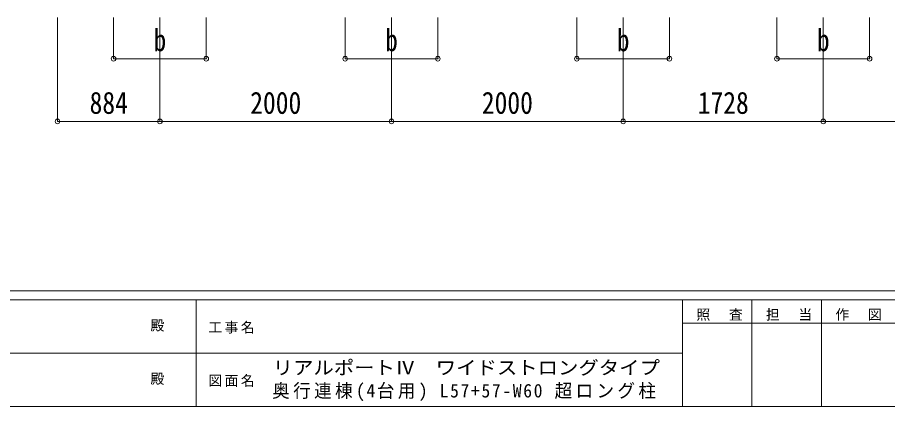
# Model space of a CAD drawing. Units: millimetres at full size, sheet at 1:40. Extents: x -11181 to 11305, y -7804 to 7716.
# Drawn here: x -2079 to 5435, y -7804 to -4446 of the extents above; entities that cross this region are included whole.
import ezdxf
from ezdxf.enums import TextEntityAlignment as Align

# ---------------------------------------------------------------- set-up
doc = ezdxf.new("R2010")
doc.units = ezdxf.units.MM
doc.header["$LTSCALE"] = 40
doc.header["$PDMODE"] = 32
doc.header["$PDSIZE"] = 40
doc.layers.add('0-A_寸法', color=6, linetype='Continuous', lineweight=9)
doc.layers.add('F-0_240', color=7, linetype='Continuous', lineweight=9)
doc.styles.add('ＭＳ ゴシック', font='')
doc.styles.get('ＭＳ ゴシック').set_extended_font_data('MS Gothic')

msp = doc.modelspace()

# ---------------------------------------------------------------- linework, layer by layer
at = {"layer": '0-A_寸法'}
for p, q in [((-1732.83, -5342.82), (-1732.83, -4445.91)), ((-1248.83, -4802.45), (-1248.83, -4445.91)), ((-848.83, -5342.82), (-848.83, -4445.91)), ((-448.83, -4802.45), (-448.83, -4445.91)), ((751.17, -4802.45), (751.17, -4445.91)), ((1151.17, -5342.82), (1151.17, -4445.91)), ((1551.17, -4802.45), (1551.17, -4445.91)), ((2751.17, -4802.45), (2751.17, -4445.91)), ((3151.17, -5342.82), (3151.17, -4445.91)), ((3551.17, -4802.45), (3551.17, -4445.91)), ((4479.17, -4802.45), (4479.17, -4445.91)), ((4879.17, -5342.82), (4879.17, -4445.91)), ((5279.17, -4802.45), (5279.17, -4445.91)), ((-1248.83, -4802.45), (-448.83, -4802.45)), ((751.17, -4802.45), (1551.17, -4802.45)), ((2751.17, -4802.45), (3551.17, -4802.45)), ((5279.17, -4802.45), (4479.17, -4802.45)), ((-1732.83, -5342.82), (-848.83, -5342.82)), ((-848.83, -5342.82), (1151.17, -5342.82)), ((1151.17, -5342.82), (3151.17, -5342.82)), ((3151.17, -5342.82), (4879.17, -5342.82)), ((6879.17, -5342.82), (4879.17, -5342.82))]:
    msp.add_line(p, q, dxfattribs=at)
for p in [(-1248.83, -4802.45), (-448.83, -4802.45), (751.17, -4802.45), (1551.17, -4802.45), (2751.17, -4802.45), (3551.17, -4802.45), (4479.17, -4802.45), (5279.17, -4802.45), (-1732.83, -5342.82), (-848.83, -5342.82), (1151.17, -5342.82), (3151.17, -5342.82), (4879.17, -5342.82)]:
    msp.add_point(p, dxfattribs=at)
at = {"layer": 'F-0_240', "color": 5}
for p, q in [((-11180.61, -6803.54), (10739.39, -6803.54)), ((-11180.61, -6883.54), (7183.72, -6883.54)), ((-536.28, -6883.54), (-536.28, -7803.54)), ((3663.72, -6883.54), (3663.72, -7803.54)), ((4263.72, -6883.54), (4263.72, -7803.54)), ((4863.72, -6883.54), (4863.72, -7803.54)), ((3663.72, -7083.54), (6063.72, -7083.54)), ((-4536.28, -7343.54), (3663.72, -7343.54)), ((-11180.61, -7803.54), (10739.39, -7803.54))]:
    msp.add_line(p, q, dxfattribs=at)

# ---------------------------------------------------------------- texts
at = {"layer": '0-A_寸法', "color": 7, "style": 'ＭＳ ゴシック', "width": 0.85}
for s, p in [('b', (-903.83, -4794.45)), ('b', (1096.17, -4794.45)), ('b', (3096.17, -4794.45)), ('b', (4824.17, -4794.45)), ('884', (-1455.83, -5334.82)), ('2000', (-68.83, -5334.82)), ('2000', (1931.17, -5334.82)), ('1728', (3795.17, -5334.82))]:
    msp.add_text(s, height=190.6, dxfattribs=at).set_placement(p, align=Align.BOTTOM_LEFT)
at = {"layer": 'F-0_240', "style": 'ＭＳ ゴシック'}
for p in [(-930.57, -7173.54), (-930.57, -7633.54)]:
    msp.add_text('殿', height=87.98, dxfattribs=at).set_placement(p, align=Align.BOTTOM_LEFT)
at = {"layer": 'F-0_240', "style": 'ＭＳ ゴシック', "width": 1.1}
msp.add_text('リアルポートⅣ\u3000ワイドストロングタイプ', height=117.3, dxfattribs=at).set_placement((124.97, -7561.39), align=Align.BOTTOM_LEFT)
at = {"layer": 'F-0_240', "attachment_point": 7, "style": 'ＭＳ ゴシック'}
for s, insert, char_height in [('\\T1.17;照\u3000査', (3783.72, -7063.54), 87.98), ('\\T1.17;担\u3000当', (4383.72, -7063.54), 87.98), ('\\T1.17;作\u3000図', (4983.72, -7063.54), 87.98), ('\\T1.17;工事名', (-430.81, -7173.54), 87.98), ('\\T1.17;図面名', (-430.81, -7633.54), 87.98), ('\\T1.19;\\W0.95;奥行連棟(4台用)\\~L57+57-W60\\~超ロング柱', (120.88, -7756.06), 117.3)]:
    msp.add_mtext(s, dxfattribs=dict(at, insert=insert, char_height=char_height))

doc.saveas('drawing.dxf')
